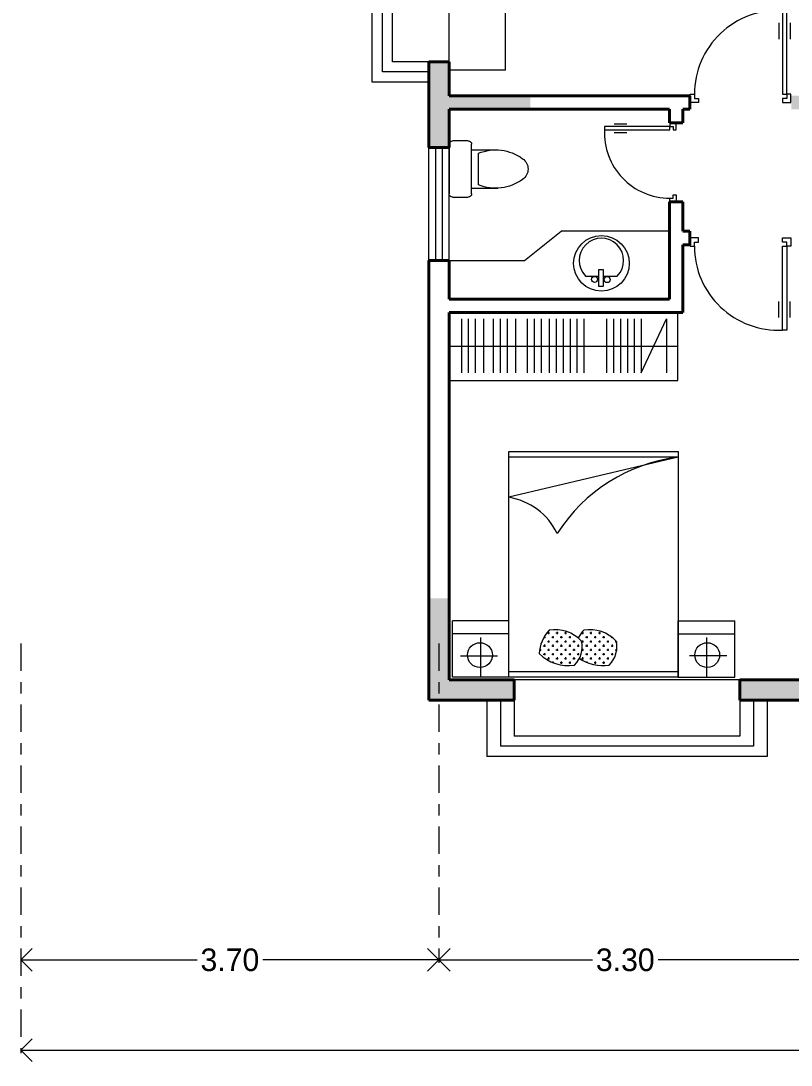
# Model space of a CAD drawing. Header units: millimetres. Extents: x 3491 to 3974, y 1583 to 1976.
# Drawn here: x 3943.34 to 3950.15, y 1950.13 to 1959.37 of the extents above; entities that cross this region are included whole.
import ezdxf

# ---------------------------------------------------------------- set-up
doc = ezdxf.new("R2010")
doc.units = ezdxf.units.MM
doc.linetypes.add('ACAD_ISO10W100', pattern=[18, 12, -3, 0, -3])
doc.layers.get('0').update_dxf_attribs({"lineweight": 5})
doc.layers.get('DEFPOINTS').update_dxf_attribs({"lineweight": 5})
for name, color, linetype, lineweight in [('cOtAs 1', 254, 'Continuous', 5), ('COTAS GRUP', 200, 'Continuous', 5), ('FURNITURE', 220, 'Continuous', 5), ('J', 7, 'Continuous', 5), ('Muro1', 162, 'Continuous', 40), ('PUB_H', 13, 'Continuous', 5), ('Puertas', 52, 'Continuous', 5), ('TOILET', 4, 'Continuous', 5), ('W', 2, 'Continuous', 5), ('WC', 10, 'Continuous', 5)]:
    doc.layers.add(name, color=color, linetype=linetype, lineweight=lineweight)
doc.styles.add('century', font='GOTHIC.TTF')
doc.styles.add('DIM_FONT', font='SIMPLEX.shx', dxfattribs={"width": 0.8})
doc.styles.get("Standard").update_dxf_attribs({"font": 'arial.ttf'})
doc.dimstyles.new('Cotas', dxfattribs={"dimtxt": 0.05, "dimasz": 0.05, "dimexe": 0.025, "dimexo": 0, "dimgap": 0.1, "dimtad": 0, "dimtih": 1, "dimtoh": 1, "dimdec": 4, "dimzin": 1, "dimdsep": 46, "dimtxsty": 'Standard', "dimblk": 'ARCHTICK', "dimcen": 2.5, "dimclrd": 252, "dimclre": 250, "dimclrt": 3, "dimadec": 3, "dimazin": 0, "dimtfac": 1, "dimtdec": 4, "dimtmove": 0, "dimatfit": 3, "dimldrblk": 'ARCHTICK', "dimfxl": 0, "dimlwd": 0, "dimlwe": 0, "dimarcsym": 0})

# ---------------------------------------------------------------- blocks, each defined once
blk = doc.blocks.new('_Open90')
at = {"color": 0, "linetype": 'ByBlock', "lineweight": -2}
for p, q in [((-0.5, 0.5), (0, 0)), ((0, 0), (-1, 0)), ((0, 0), (-0.5, -0.5))]:
    blk.add_line(p, q, dxfattribs=at)
blk = doc.blocks.new('*D3380')
at = {"layer": 'cOtAs 1', "color": 250, "linetype": 'ACAD_ISO10W100', "lineweight": 5, "ltscale": 0.02, "transparency": 16777216}
for p, q in [((3943.3364, 1953.8604), (3943.3364, 1950.2354)), ((3962.3364, 1953.8604), (3962.3364, 1950.2354))]:
    blk.add_line(p, q, dxfattribs=at)
at = {"layer": 'cOtAs 1', "color": 252, "linetype": 'Continuous', "lineweight": 5, "ltscale": 0.02, "transparency": 16777216}
for p, q in [((3943.5364, 1950.2604), (3952.4835, 1950.2604)), ((3962.1364, 1950.2604), (3953.1893, 1950.2604))]:
    blk.add_line(p, q, dxfattribs=at)
at = {"layer": 'DEFPOINTS', "color": 0, "linetype": 'ACAD_ISO10W100', "ltscale": 0.02, "transparency": 16777216}
for p in [(3943.3364, 1953.8604), (3962.3364, 1953.8604), (3943.3364, 1950.2604)]:
    blk.add_point(p, dxfattribs=at)
at = {"layer": 'cOtAs 1', "color": 252, "linetype": 'ACAD_ISO10W100', "lineweight": 5, "ltscale": 0.02, "transparency": 16777216, "xscale": 0.2, "yscale": 0.2, "zscale": 0.2, "rotation": 180}
blk.add_blockref('_Open90', (3943.3364, 1950.2604), dxfattribs=at)
at = {"layer": 'cOtAs 1', "color": 252, "linetype": 'ACAD_ISO10W100', "lineweight": 5, "ltscale": 0.02, "transparency": 16777216, "xscale": 0.2, "yscale": 0.2, "zscale": 0.2}
blk.add_blockref('_Open90', (3962.3364, 1950.2604), dxfattribs=at)
at = {"layer": 'cOtAs 1', "color": 1, "linetype": 'ACAD_ISO10W100', "lineweight": 5, "ltscale": 0.02, "transparency": 16777216, "insert": (3952.8364, 1950.2604), "char_height": 0.2, "attachment_point": 5, "style": 'century'}
blk.add_mtext('19.00', dxfattribs=at)
blk = doc.blocks.new('_ArchTick')
at = {"layer": 'COTAS GRUP', "color": 0, "const_width": 0.15}
blk.add_lwpolyline([(-0.5, -0.5), (0.5, 0.5)], dxfattribs=at)
blk = doc.blocks.new('*D3384')
at = {"layer": 'cOtAs 1', "color": 250, "linetype": 'ACAD_ISO10W100', "lineweight": 5, "ltscale": 0.02, "transparency": 16777216}
for p, q in [((3947.0364, 1953.8604), (3947.0364, 1951.0354)), ((3950.3364, 1953.8604), (3950.3364, 1951.0354))]:
    blk.add_line(p, q, dxfattribs=at)
at = {"layer": 'cOtAs 1', "color": 252, "linetype": 'Continuous', "lineweight": 5, "ltscale": 0.02, "transparency": 16777216}
for p, q in [((3947.2364, 1951.0604), (3948.3958, 1951.0604)), ((3950.1364, 1951.0604), (3948.977, 1951.0604))]:
    blk.add_line(p, q, dxfattribs=at)
at = {"layer": 'DEFPOINTS', "color": 0, "linetype": 'ACAD_ISO10W100', "ltscale": 0.02, "transparency": 16777216}
for p in [(3947.0364, 1953.8604), (3950.3364, 1953.8604), (3947.0364, 1951.0604)]:
    blk.add_point(p, dxfattribs=at)
at = {"layer": 'cOtAs 1', "color": 252, "linetype": 'ACAD_ISO10W100', "lineweight": 5, "ltscale": 0.02, "transparency": 16777216, "xscale": 0.2, "yscale": 0.2, "zscale": 0.2, "rotation": 180}
blk.add_blockref('_Open90', (3947.0364, 1951.0604), dxfattribs=at)
at = {"layer": 'cOtAs 1', "color": 252, "linetype": 'ACAD_ISO10W100', "lineweight": 5, "ltscale": 0.02, "transparency": 16777216, "xscale": 0.2, "yscale": 0.2, "zscale": 0.2}
blk.add_blockref('_Open90', (3950.3364, 1951.0604), dxfattribs=at)
at = {"layer": 'cOtAs 1', "color": 1, "linetype": 'ACAD_ISO10W100', "lineweight": 5, "ltscale": 0.02, "transparency": 16777216, "insert": (3948.6864, 1951.0604), "char_height": 0.2, "attachment_point": 5, "style": 'century'}
blk.add_mtext('3.30', dxfattribs=at)
blk = doc.blocks.new('*D3385')
at = {"layer": 'cOtAs 1', "color": 250, "linetype": 'ACAD_ISO10W100', "lineweight": 5, "ltscale": 0.02, "transparency": 16777216}
for p, q in [((3943.3364, 1953.8604), (3943.3364, 1951.0354)), ((3947.0364, 1953.8604), (3947.0364, 1951.0354))]:
    blk.add_line(p, q, dxfattribs=at)
at = {"layer": 'cOtAs 1', "color": 252, "linetype": 'Continuous', "lineweight": 5, "ltscale": 0.02, "transparency": 16777216}
for p, q in [((3943.5364, 1951.0604), (3944.8958, 1951.0604)), ((3946.8364, 1951.0604), (3945.477, 1951.0604))]:
    blk.add_line(p, q, dxfattribs=at)
at = {"layer": 'DEFPOINTS', "color": 0, "linetype": 'ACAD_ISO10W100', "ltscale": 0.02, "transparency": 16777216}
for p in [(3943.3364, 1953.8604), (3947.0364, 1953.8604), (3943.3364, 1951.0604)]:
    blk.add_point(p, dxfattribs=at)
at = {"layer": 'cOtAs 1', "color": 252, "linetype": 'ACAD_ISO10W100', "lineweight": 5, "ltscale": 0.02, "transparency": 16777216, "xscale": 0.2, "yscale": 0.2, "zscale": 0.2, "rotation": 180}
blk.add_blockref('_Open90', (3943.3364, 1951.0604), dxfattribs=at)
at = {"layer": 'cOtAs 1', "color": 252, "linetype": 'ACAD_ISO10W100', "lineweight": 5, "ltscale": 0.02, "transparency": 16777216, "xscale": 0.2, "yscale": 0.2, "zscale": 0.2}
blk.add_blockref('_Open90', (3947.0364, 1951.0604), dxfattribs=at)
at = {"layer": 'cOtAs 1', "color": 1, "linetype": 'ACAD_ISO10W100', "lineweight": 5, "ltscale": 0.02, "transparency": 16777216, "insert": (3945.1864, 1951.0604), "char_height": 0.2, "attachment_point": 5, "style": 'century'}
blk.add_mtext('3.70', dxfattribs=at)
blk = doc.blocks.new('A$C72CD3181')
at = {"layer": 'PUB_H'}
blk.add_hatch(color=256, dxfattribs=at).paths.add_polyline_path([(11580, 8825), (11400, 8825), (11400, 8650), (10680, 8650), (10680, 8530), (11400, 8530), (11400, 8190), (11580, 8190)])
h = blk.add_hatch(color=256, dxfattribs=at)
h.paths.add_polyline_path([(3840, 8680), (3480, 8680), (3300, 8680), (2940, 8680), (2940, 8500), (3330, 8500), (3330, 7780), (3450, 7780), (3450, 8500), (3480, 8500), (3840, 8500)])
h.paths.add_polyline_path([(900, 8680), (0, 8680), (0, 7780), (180, 7780), (180, 8500), (900, 8500)])
h = blk.add_hatch(color=256, dxfattribs=at)
h.paths.add_polyline_path([(3450, 6130), (3330, 6130), (3330, 5350), (3210, 5350), (3210, 5230), (3450, 5230)])
h.paths.add_polyline_path([(180, 5230), (900, 5230), (900, 5350), (180, 5350), (180, 5650), (0, 5650), (0, 4890), (180, 4890)])
h.paths.add_polyline_path([(180, 900), (0, 900), (0, 0), (755, 0), (755, 180), (180, 180)])
h.paths.add_polyline_path([(3450, 900), (3330, 900), (3330, 180), (2755, 180), (2755, 0), (3450, 0)])
h = blk.add_hatch(color=256, dxfattribs=at)
h.paths.add_polyline_path([(11580, 5540), (11400, 5540), (11400, 5350), (11400, 5230), (10680, 5230), (10680, 5110), (11400, 5110), (11400, 4640), (11580, 4640)])
h.paths.add_polyline_path([(7950, 5230), (8070, 5230), (8070, 5350), (7830, 5350), (7830, 4450), (7950, 4450)])
h = blk.add_hatch(color=256, dxfattribs=at)
h.paths.add_polyline_path([(11580, 900), (11400, 900), (11400, 180), (10675, 180), (10675, 0), (11580, 0)])
h.paths.add_polyline_path([(8675, 180), (7950, 180), (7950, 900), (7830, 900), (7830, 0), (8675, 0)])
blk = doc.blocks.new('M_E24TTP')
at = {"layer": 'TOILET', "color": 7}
for p, q in [((-169.7, 200.4), (-169.7, 430.4)), ((169.7, 200.4), (169.7, 430.4)), ((-220, 200), (220, 200)), ((-139.7, 260.4), (139.7, 260.4)), ((-250, 30), (-250, 170)), ((250, 170), (250, 30)), ((220, 0), (-220, 0))]:
    blk.add_line(p, q, dxfattribs=at)
for centre, radius, start, end in [((227.4, 412.8), 397.5, 143.36186, 202.54952), ((0, 589.6), 109.8, 33.45086, 146.54914), ((-227.4, 412.8), 397.5, 337.45048, 36.63814), ((-220, 170), 30, 90, 180), ((220, 170), 30, 0, 90), ((-220, 30), 30, 180, 270), ((220, 30), 30, 270, 0)]:
    blk.add_arc(centre, radius, start, end, dxfattribs=at)
at = {"style": 'DIM_FONT', "width": 0.8, "flags": 9}
for tag in ['YSIZE', 'XSIZE']:
    blk.add_attdef(tag, (0, 0), '', height=0.5, dxfattribs=at)
blk = doc.blocks.new('_B0MWI')
for p, q in [((-0.62, 3.2778), (0.62, 3.2778)), ((-0.62, 0.5), (-0.62, 3.2778)), ((0.62, 0.5), (0.62, 3.2778)), ((-0.56, 2.7778), (0.56, 2.7778)), ((-0.56, 0.5), (-0.56, 2.7778)), ((0.56, 0.5), (0.56, 2.7778)), ((-0.5, 2.2778), (0.5, 2.2778)), ((-0.5, 0.5), (-0.5, 2.2778)), ((0.5, 0.5), (0.5, 2.2778)), ((-0.5, -0.5), (0.5, -0.5))]:
    blk.add_line(p, q)
blk = doc.blocks.new('*X2971')
at = {"color": 0}
for p, q in [((284933, 2325), (284943.8, 2325)), ((284934.4, 2315.6), (284934.4, 2325.6)), ((285000, 2325), (285018.8, 2325)), ((285009.4, 2315.6), (285009.4, 2334.4)), ((285075, 2325), (285093.8, 2325)), ((285084.4, 2315.6), (285084.4, 2334.4)), ((285234.4, 2315.6), (285234.4, 2322.7)), ((285239.8, 2325), (285243.8, 2325)), ((285300, 2325), (285318.8, 2325)), ((285309.4, 2315.6), (285309.4, 2334.4)), ((285375, 2325), (285393.8, 2325)), ((285384.4, 2315.6), (285384.4, 2334.4)), ((285450, 2325), (285452.3, 2325)), ((285459.4, 2315.6), (285459.4, 2315.8)), ((284821.9, 2203.1), (284821.9, 2221.9)), ((284850, 2250), (284868.8, 2250)), ((284859.4, 2240.6), (284859.4, 2259.4)), ((284887.5, 2287.5), (284906.2, 2287.5)), ((284896.9, 2278.1), (284896.9, 2296.9)), ((284896.9, 2203.1), (284896.9, 2221.9)), ((284925, 2250), (284943.8, 2250)), ((284934.4, 2240.6), (284934.4, 2259.4)), ((284962.5, 2287.5), (284981.2, 2287.5)), ((284971.9, 2278.1), (284971.9, 2296.9)), ((284971.9, 2203.1), (284971.9, 2221.9)), ((285000, 2250), (285018.8, 2250)), ((285009.4, 2240.6), (285009.4, 2259.4)), ((285037.5, 2287.5), (285056.2, 2287.5)), ((285046.9, 2278.1), (285046.9, 2296.9)), ((285046.9, 2203.1), (285046.9, 2221.9)), ((285075, 2250), (285093.8, 2250)), ((285084.4, 2240.6), (285084.4, 2259.4)), ((285112.5, 2287.5), (285131.2, 2287.5)), ((285121.9, 2278.1), (285121.9, 2296.9)), ((285121.9, 2203.1), (285121.9, 2221.9)), ((285150, 2250), (285168.8, 2250)), ((285159.4, 2240.6), (285159.4, 2259.4)), ((285187.5, 2287.5), (285206.2, 2287.5)), ((285196.9, 2278.1), (285196.9, 2296.9)), ((285196.9, 2203.1), (285196.9, 2221.9)), ((285225, 2250), (285243.8, 2250)), ((285234.4, 2240.6), (285234.4, 2259.4)), ((285262.5, 2287.5), (285281.2, 2287.5)), ((285271.9, 2278.1), (285271.9, 2296.9)), ((285271.9, 2203.1), (285271.9, 2221.9)), ((285300, 2250), (285318.8, 2250)), ((285309.4, 2240.6), (285309.4, 2259.4)), ((285337.5, 2287.5), (285356.2, 2287.5)), ((285346.9, 2278.1), (285346.9, 2296.9)), ((285346.9, 2203.1), (285346.9, 2221.9)), ((285375, 2250), (285393.8, 2250)), ((285384.4, 2240.6), (285384.4, 2259.4)), ((285412.5, 2287.5), (285431.2, 2287.5)), ((285421.9, 2278.1), (285421.9, 2296.9)), ((285421.9, 2203.1), (285421.9, 2221.9)), ((285450, 2250), (285468.8, 2250)), ((285459.4, 2240.6), (285459.4, 2259.4)), ((285496.9, 2203.1), (285496.9, 2221.9)), ((284817.1, 2212.5), (284831.2, 2212.5)), ((284850, 2175), (284868.8, 2175)), ((284859.4, 2165.6), (284859.4, 2184.4)), ((284887.5, 2212.5), (284906.2, 2212.5)), ((284887.5, 2137.5), (284906.2, 2137.5)), ((284896.9, 2128.1), (284896.9, 2146.9)), ((284925, 2175), (284943.8, 2175)), ((284934.4, 2165.6), (284934.4, 2184.4)), ((284962.5, 2212.5), (284981.2, 2212.5)), ((284962.5, 2137.5), (284981.2, 2137.5)), ((284971.9, 2128.1), (284971.9, 2146.9)), ((285000, 2175), (285018.8, 2175)), ((285009.4, 2165.6), (285009.4, 2184.4)), ((285037.5, 2212.5), (285056.2, 2212.5)), ((285037.5, 2137.5), (285056.2, 2137.5)), ((285046.9, 2128.1), (285046.9, 2146.9)), ((285075, 2175), (285093.8, 2175)), ((285084.4, 2165.6), (285084.4, 2184.4)), ((285112.5, 2212.5), (285131.2, 2212.5)), ((285112.5, 2137.5), (285131.2, 2137.5)), ((285121.9, 2128.1), (285121.9, 2146.9)), ((285150, 2175), (285168.8, 2175)), ((285159.4, 2165.6), (285159.4, 2184.4)), ((285187.5, 2212.5), (285206.2, 2212.5)), ((285187.5, 2137.5), (285206.2, 2137.5)), ((285196.9, 2128.1), (285196.9, 2146.9)), ((285225, 2175), (285243.8, 2175)), ((285234.4, 2165.6), (285234.4, 2184.4)), ((285262.5, 2212.5), (285281.2, 2212.5)), ((285262.5, 2137.5), (285281.2, 2137.5)), ((285271.9, 2128.1), (285271.9, 2146.9)), ((285300, 2175), (285318.8, 2175)), ((285309.4, 2165.6), (285309.4, 2184.4)), ((285337.5, 2212.5), (285356.2, 2212.5)), ((285337.5, 2137.5), (285356.2, 2137.5)), ((285346.9, 2128.1), (285346.9, 2146.9)), ((285375, 2175), (285393.8, 2175)), ((285384.4, 2165.6), (285384.4, 2184.4)), ((285412.5, 2212.5), (285431.2, 2212.5)), ((285412.5, 2137.5), (285431.2, 2137.5)), ((285421.9, 2128.1), (285421.9, 2146.9)), ((285450, 2175), (285468.8, 2175)), ((285459.4, 2165.6), (285459.4, 2184.4)), ((285487.5, 2212.5), (285500.2, 2212.5)), ((285487.5, 2137.5), (285496.8, 2137.5)), ((285496.9, 2137.7), (285496.9, 2146.9)), ((284856.1, 2100), (284868.8, 2100)), ((284859.4, 2094.3), (284859.4, 2109.4)), ((284887.5, 2062.5), (284906.2, 2062.5)), ((284896.9, 2053.1), (284896.9, 2071.9)), ((284925, 2100), (284943.8, 2100)), ((284934.4, 2090.6), (284934.4, 2109.4)), ((284962.5, 2062.5), (284981.2, 2062.5)), ((284971.9, 2053.1), (284971.9, 2071.9)), ((285000, 2100), (285018.8, 2100)), ((285009.4, 2090.6), (285009.4, 2109.4)), ((285037.5, 2062.5), (285056.2, 2062.5)), ((285046.9, 2053.1), (285046.9, 2071.9)), ((285075, 2100), (285093.8, 2100)), ((285084.4, 2090.6), (285084.4, 2109.4)), ((285150, 2100), (285150.9, 2100)), ((285159.4, 2106.3), (285159.4, 2109.4)), ((285162.9, 2100), (285168.8, 2100)), ((285187.8, 2062.5), (285206.2, 2062.5)), ((285196.9, 2053.1), (285196.9, 2071.9)), ((285225, 2100), (285243.8, 2100)), ((285234.4, 2090.6), (285234.4, 2109.4)), ((285262.5, 2062.5), (285281.2, 2062.5)), ((285271.9, 2053.1), (285271.9, 2071.9)), ((285300, 2100), (285318.8, 2100)), ((285309.4, 2090.6), (285309.4, 2109.4)), ((285337.5, 2062.5), (285356.2, 2062.5)), ((285346.9, 2053.1), (285346.9, 2071.9)), ((285375, 2100), (285393.8, 2100)), ((285384.4, 2090.6), (285384.4, 2109.4)), ((285450, 2100), (285457.6, 2100)), ((285459.4, 2101.3), (285459.4, 2109.4))]:
    blk.add_line(p, q, dxfattribs=at)

msp = doc.modelspace()

# ---------------------------------------------------------------- linework, layer by layer
at = {"layer": 'FURNITURE', "linetype": 'ByBlock'}
for p, q in [((3947.6264, 1958.9378), (3947.6264, 1960.4374)), ((3947.6264, 1958.9378), (3947.1264, 1958.9378)), ((3948.3354, 1957.1142), (3948.4511, 1957.1142)), ((3948.4511, 1957.1727), (3948.4917, 1957.1727)), ((3948.4511, 1957.0226), (3948.4511, 1957.1727)), ((3948.4917, 1957.1727), (3948.4917, 1957.0226)), ((3948.4917, 1957.1142), (3948.615, 1957.1142)), ((3948.4917, 1957.0226), (3948.4511, 1957.0226)), ((3947.2356, 1956.7372), (3947.2356, 1956.257)), ((3947.2971, 1956.7372), (3947.2971, 1956.257)), ((3947.3585, 1956.7372), (3947.3585, 1956.257)), ((3947.4324, 1956.7372), (3947.4324, 1956.257)), ((3947.5179, 1956.7372), (3947.5179, 1956.257)), ((3947.5793, 1956.7372), (3947.5793, 1956.257)), ((3947.6408, 1956.7372), (3947.6408, 1956.257)), ((3947.7134, 1956.7372), (3947.7134, 1956.257)), ((3947.8175, 1956.7372), (3947.8175, 1956.257)), ((3947.8789, 1956.7372), (3947.8789, 1956.257)), ((3947.9404, 1956.7372), (3947.9404, 1956.257)), ((3948.013, 1956.7372), (3948.013, 1956.257)), ((3948.0744, 1956.7372), (3948.0744, 1956.257)), ((3948.1359, 1956.7372), (3948.1359, 1956.257)), ((3948.1973, 1956.7372), (3948.1973, 1956.257)), ((3948.2588, 1956.7372), (3948.2588, 1956.257)), ((3948.3202, 1956.7372), (3948.3202, 1956.257)), ((3948.5207, 1956.7372), (3948.5207, 1956.257)), ((3948.5821, 1956.7372), (3948.5821, 1956.257)), ((3948.6436, 1956.7372), (3948.6436, 1956.257)), ((3948.705, 1956.7372), (3948.705, 1956.257)), ((3948.7665, 1956.7372), (3948.7665, 1956.257)), ((3948.8279, 1956.257), (3949.0514, 1956.7372)), ((3948.8279, 1956.7372), (3948.8279, 1956.257)), ((3949.0514, 1956.7372), (3949.0514, 1956.257)), ((3949.1524, 1956.1915), (3949.1524, 1956.7915)), ((3949.1524, 1956.4915), (3947.1264, 1956.4915)), ((3947.1264, 1956.1915), (3949.1524, 1956.1915)), ((3947.6555, 1955.5627), (3949.1555, 1955.5627)), ((3947.6555, 1953.5627), (3947.6555, 1955.5627)), ((3949.1555, 1955.5627), (3949.1555, 1953.5627)), ((3949.1555, 1955.5127), (3947.6555, 1955.1564)), ((3949.1555, 1955.5127), (3947.6555, 1955.5127)), ((3947.6555, 1954.0627), (3947.1555, 1954.0627)), ((3947.1555, 1953.5627), (3947.1555, 1954.0627)), ((3947.6555, 1953.5627), (3947.6555, 1954.0627)), ((3949.1555, 1953.5627), (3949.1555, 1954.0627)), ((3949.1555, 1954.0627), (3949.6555, 1954.0627)), ((3949.6555, 1953.5627), (3949.6555, 1954.0627)), ((3947.6555, 1953.9475), (3947.1555, 1953.9475)), ((3947.4049, 1953.916), (3947.4049, 1953.5605)), ((3949.1555, 1953.9475), (3949.6555, 1953.9475)), ((3949.4061, 1953.916), (3949.4061, 1953.5605)), ((3947.227, 1953.7538), (3947.5566, 1953.7538)), ((3949.584, 1953.7538), (3949.2544, 1953.7538)), ((3947.6555, 1953.6127), (3949.1555, 1953.6127)), ((3947.6555, 1953.5627), (3947.1555, 1953.5627)), ((3949.1555, 1953.5627), (3947.6555, 1953.5627)), ((3949.1555, 1953.5627), (3949.6555, 1953.5627))]:
    msp.add_line(p, q, dxfattribs=at)
for centre, radius in [((3948.4752, 1957.2273), 0.2464), ((3948.4142, 1957.0849), 0.0267), ((3948.526, 1957.0836), 0.0267), ((3947.3997, 1953.759), 0.1099), ((3949.4113, 1953.759), 0.1099)]:
    msp.add_circle(centre, radius, dxfattribs=at)
for centre, radius, start, end in [((3948.4752, 1957.2528), 0.1969, 315.25267, 224.74733), ((3949.3413, 1954.0312), 1.4931, 97.15005, 147.41303), ((3947.5619, 1954.5861), 0.5779, 25.543, 80.67621), ((3948.2495, 1953.7566), 0.3255, 136.7851, 177.20337), ((3948.064, 1953.6557), 0.3279, 44.04589, 99.08683), ((3948.5563, 1953.7566), 0.3255, 136.7851, 151.67225), ((3948.3708, 1953.6557), 0.3279, 44.04589, 99.08683), ((3948.0834, 1953.8326), 0.2223, 313.50402, 13.27441), ((3948.3902, 1953.8326), 0.2223, 313.50402, 13.27441), ((3948.1771, 1954.0206), 0.3542, 224.47762, 279.63427), ((3948.4839, 1954.0206), 0.3542, 235.01036, 279.63427)]:
    msp.add_arc(centre, radius, start, end, dxfattribs=at)
at = {"layer": 'Muro1'}
for points in [[(3946.9464, 1958.2515), (3946.9464, 1959.0115)], [(3947.1264, 1959.0115), (3946.9464, 1959.0115)], [(3947.1264, 1958.7115), (3947.1264, 1959.0115)], [(3947.1264, 1958.7115), (3949.2564, 1958.7115)], [(3949.2564, 1958.7115), (3949.2564, 1958.5915)], [(3947.1264, 1958.5915), (3949.0764, 1958.5915)], [(3947.1264, 1958.2515), (3947.1264, 1958.5915)], [(3949.0764, 1958.4715), (3949.0764, 1958.5915)], [(3949.1964, 1958.5915), (3949.2564, 1958.5915)], [(3949.1964, 1958.4715), (3949.1964, 1958.5915)], [(3949.1964, 1958.4715), (3949.0764, 1958.4715)], [(3947.1264, 1958.2515), (3946.9464, 1958.2515)], [(3949.0764, 1956.9115), (3949.0764, 1957.7715)], [(3949.1964, 1957.7715), (3949.0764, 1957.7715)], [(3949.1964, 1957.5115), (3949.1964, 1957.7715)], [(3949.1964, 1957.5115), (3949.2564, 1957.5115)], [(3949.2564, 1957.3915), (3949.2564, 1957.5115)], [(3949.1964, 1957.3915), (3949.2564, 1957.3915)], [(3949.1964, 1956.7915), (3949.1964, 1957.3915)], [(3946.9464, 1953.3615), (3946.9464, 1957.2515)], [(3947.1264, 1957.2515), (3946.9464, 1957.2515)], [(3947.1264, 1956.9115), (3947.1264, 1957.2515)], [(3947.1264, 1956.9115), (3949.0764, 1956.9115)], [(3947.1264, 1956.7915), (3949.1964, 1956.7915)], [(3947.1264, 1953.5415), (3947.1264, 1956.7915)], [(3947.7014, 1953.5415), (3947.1264, 1953.5415)], [(3947.7014, 1953.5415), (3947.7014, 1953.3615)], [(3950.2764, 1953.5415), (3949.7014, 1953.5415)], [(3949.7014, 1953.5415), (3949.7014, 1953.3615)], [(3946.9464, 1953.3615), (3947.7014, 1953.3615)], [(3949.7014, 1953.3615), (3950.3964, 1953.3615)]]:
    msp.add_lwpolyline(points, dxfattribs=at)
at = {"layer": 'Puertas', "linetype": 'ByBlock'}
for p, q in [((3950.078, 1959.4663), (3950.078, 1958.7242)), ((3950.1151, 1958.7242), (3950.1151, 1959.4663)), ((3950.0466, 1959.3555), (3950.0466, 1959.2127)), ((3950.1465, 1959.3555), (3950.1465, 1959.2127)), ((3949.2617, 1958.7242), (3949.2988, 1958.7242)), ((3949.2617, 1958.65), (3949.2617, 1958.7242)), ((3949.2988, 1958.7242), (3949.2988, 1958.6871)), ((3949.2988, 1958.6871), (3949.3359, 1958.6871)), ((3949.3359, 1958.6871), (3949.3359, 1958.65)), ((3950.078, 1958.7242), (3950.1151, 1958.7242)), ((3950.1151, 1958.6871), (3950.078, 1958.6871)), ((3950.078, 1958.6871), (3950.078, 1958.65)), ((3950.1522, 1958.7242), (3950.1151, 1958.7242)), ((3950.1151, 1958.7242), (3950.1151, 1958.6871)), ((3950.1522, 1958.65), (3950.1522, 1958.7242)), ((3949.2617, 1958.65), (3949.2617, 1958.65)), ((3949.3359, 1958.65), (3949.2617, 1958.65)), ((3950.078, 1958.65), (3950.1522, 1958.65)), ((3950.1522, 1958.65), (3950.1522, 1958.65)), ((3949.0799, 1958.4394), (3948.5027, 1958.4394)), ((3948.5027, 1958.4394), (3948.5027, 1958.4106)), ((3948.5027, 1958.4106), (3949.0799, 1958.4106)), ((3948.5889, 1958.4638), (3948.6999, 1958.4638)), ((3949.1376, 1958.4683), (3949.0799, 1958.4683)), ((3949.0799, 1958.4683), (3949.0799, 1958.4394)), ((3949.0799, 1958.4106), (3949.0799, 1958.4394)), ((3949.0799, 1958.4394), (3949.1088, 1958.4394)), ((3949.1088, 1958.4394), (3949.1088, 1958.4106)), ((3949.1088, 1958.4106), (3949.1376, 1958.4106)), ((3949.1376, 1958.4106), (3949.1376, 1958.4683)), ((3949.1376, 1958.4683), (3949.1376, 1958.4683)), ((3948.5889, 1958.3861), (3948.6999, 1958.3861)), ((3946.9464, 1957.2515), (3946.9464, 1958.2515)), ((3947.0064, 1958.2515), (3947.0064, 1957.2515)), ((3947.0664, 1958.2515), (3947.0664, 1957.2515)), ((3947.1264, 1957.2515), (3947.1264, 1958.2515)), ((3949.1088, 1957.8334), (3949.1376, 1957.8334)), ((3949.1088, 1957.8045), (3949.1088, 1957.8334)), ((3949.1376, 1957.8334), (3949.1376, 1957.7756)), ((3949.0799, 1957.8045), (3949.1088, 1957.8045)), ((3949.0799, 1957.7756), (3949.0799, 1957.8045)), ((3949.1376, 1957.7756), (3949.0799, 1957.7756)), ((3949.1376, 1957.7756), (3949.1376, 1957.7756)), ((3949.2617, 1957.4531), (3949.2617, 1957.4531)), ((3949.3359, 1957.4531), (3949.2617, 1957.4531)), ((3949.2617, 1957.4531), (3949.2617, 1957.3789)), ((3949.2617, 1957.3789), (3949.2988, 1957.3789)), ((3949.2988, 1957.416), (3949.3359, 1957.416)), ((3949.2988, 1957.3789), (3949.2988, 1957.416)), ((3949.3359, 1957.416), (3949.3359, 1957.4531)), ((3950.078, 1957.4531), (3950.1522, 1957.4531)), ((3950.078, 1957.416), (3950.078, 1957.4531)), ((3950.1151, 1957.416), (3950.078, 1957.416)), ((3950.078, 1956.6368), (3950.078, 1957.3789)), ((3950.078, 1957.3789), (3950.1151, 1957.3789)), ((3950.1151, 1957.3789), (3950.1151, 1957.416)), ((3950.1151, 1957.3789), (3950.1151, 1956.6368)), ((3950.1522, 1957.3789), (3950.1151, 1957.3789)), ((3950.1522, 1957.4531), (3950.1522, 1957.3789)), ((3950.1522, 1957.4531), (3950.1522, 1957.4531)), ((3950.0466, 1956.7476), (3950.0466, 1956.8904)), ((3950.1465, 1956.7476), (3950.1465, 1956.8904)), ((3950.1151, 1956.6368), (3950.078, 1956.6368)), ((3947.7014, 1953.4515), (3947.7014, 1953.4515))]:
    msp.add_line(p, q, dxfattribs=at)
for centre, radius, start, end in [((3950.0409, 1958.7251), 0.7421, 87.13397, 180.07167), ((3949.0792, 1958.3817), 0.5772, 177.13397, 270.07167), ((3950.0409, 1957.378), 0.7421, 179.92833, 272.86603)]:
    msp.add_arc(centre, radius, start, end, dxfattribs=at)
at = {"layer": 'WC'}
for p, q in [((3947.7957, 1957.2515), (3948.1183, 1957.5115)), ((3949.0764, 1957.5115), (3948.1183, 1957.5115)), ((3947.1264, 1957.2515), (3947.7957, 1957.2515))]:
    msp.add_line(p, q, dxfattribs=at)

# ---------------------------------------------------------------- block references
at = {"layer": 'FURNITURE', "linetype": 'ByBlock', "extrusion": (0, 0, -1), "xscale": 0.001, "yscale": 0.001, "zscale": -0.001, "rotation": 180}
msp.add_blockref('*X2971', (-3663.1105, 1956.0176), dxfattribs=at)
at = {"layer": 'J', "xscale": 0.001, "yscale": 0.001, "zscale": 0.001}
msp.add_blockref('A$C72CD3181', (3946.9464, 1953.3615), dxfattribs=at)
at = {"layer": 'W'}
for p, xscale, yscale, zscale, rotation in [((3947.0364, 1959.7615), 1.5, 0.1799999999999991, 1.5, 89.99999999999999), ((3948.7014, 1953.4515), 2, 0.1799999999999982, 2, 180)]:
    msp.add_blockref('_B0MWI', p, dxfattribs=dict(at, xscale=xscale, yscale=yscale, zscale=zscale, rotation=rotation))
at = {"layer": 'WC', "xscale": -0.001, "yscale": 0.001, "zscale": 0.001, "rotation": 270}
msp.add_blockref('M_E24TTP', (3947.1264, 1958.0624), dxfattribs=at)

# ---------------------------------------------------------------- texts
at = {"layer": 'FURNITURE', "linetype": 'ByBlock', "text_generation_flag": 4, "width": 0.8}
msp.add_text('卧室', height=0.000056, rotation=180, dxfattribs=at).set_placement((3949.2727, 1955.6514))
at = {"layer": 'FURNITURE', "linetype": 'ByBlock', "text_generation_flag": 4, "width": 0.8, "flags": 9}
for tag, s in [('XSIZE', '2002'), ('YSIZE', '2500')]:
    msp.add_attdef(tag, (3948.4055, 1953.5627), s, height=0.000056, rotation=180, dxfattribs=at)

# ---------------------------------------------------------------- dimensions: what is measured, and where the dimension line sits
at = {"layer": 'cOtAs 1', "linetype": 'ACAD_ISO10W100', "lineweight": 5, "ltscale": 0.02}
dim = msp.add_aligned_dim(p1=(3962.3364, 1953.8604), p2=(3943.3364, 1953.8604), distance=3.6, dimstyle='Cotas', override={"dimtxt": 0.2, "dimasz": 0.2, "dimgap": 0.03, "dimdec": 2, "dimtxsty": 'century', "dimblk1": 'Open90', "dimblk2": 'Open90', "dimsah": 1, "dimclrt": 1, "dimlwd": 5, "dimlwe": 5}, dxfattribs=at)
dim.commit()
dim.dimension.update_dxf_attribs({"geometry": '*D3380', "text_midpoint": (3952.8364, 1950.2604)})
for base, p1, p2, picture, middle in [((3943.3364, 1951.0604), (3947.0364, 1953.8604), (3943.3364, 1953.8604), '*D3385', (3945.1864, 1951.0604)), ((3947.0364, 1951.0604), (3950.3364, 1953.8604), (3947.0364, 1953.8604), '*D3384', (3948.6864, 1951.0604))]:
    dim = msp.add_linear_dim(base=base, p1=p1, p2=p2, dimstyle='Cotas', override={"dimtxt": 0.2, "dimasz": 0.2, "dimgap": 0.03, "dimdec": 2, "dimtxsty": 'century', "dimblk1": 'Open90', "dimblk2": 'Open90', "dimsah": 1, "dimclrt": 1, "dimlwd": 5, "dimlwe": 5}, dxfattribs=at)
    dim.commit()
    dim.dimension.update_dxf_attribs({"geometry": picture, "text_midpoint": middle})

doc.saveas('drawing.dxf')
